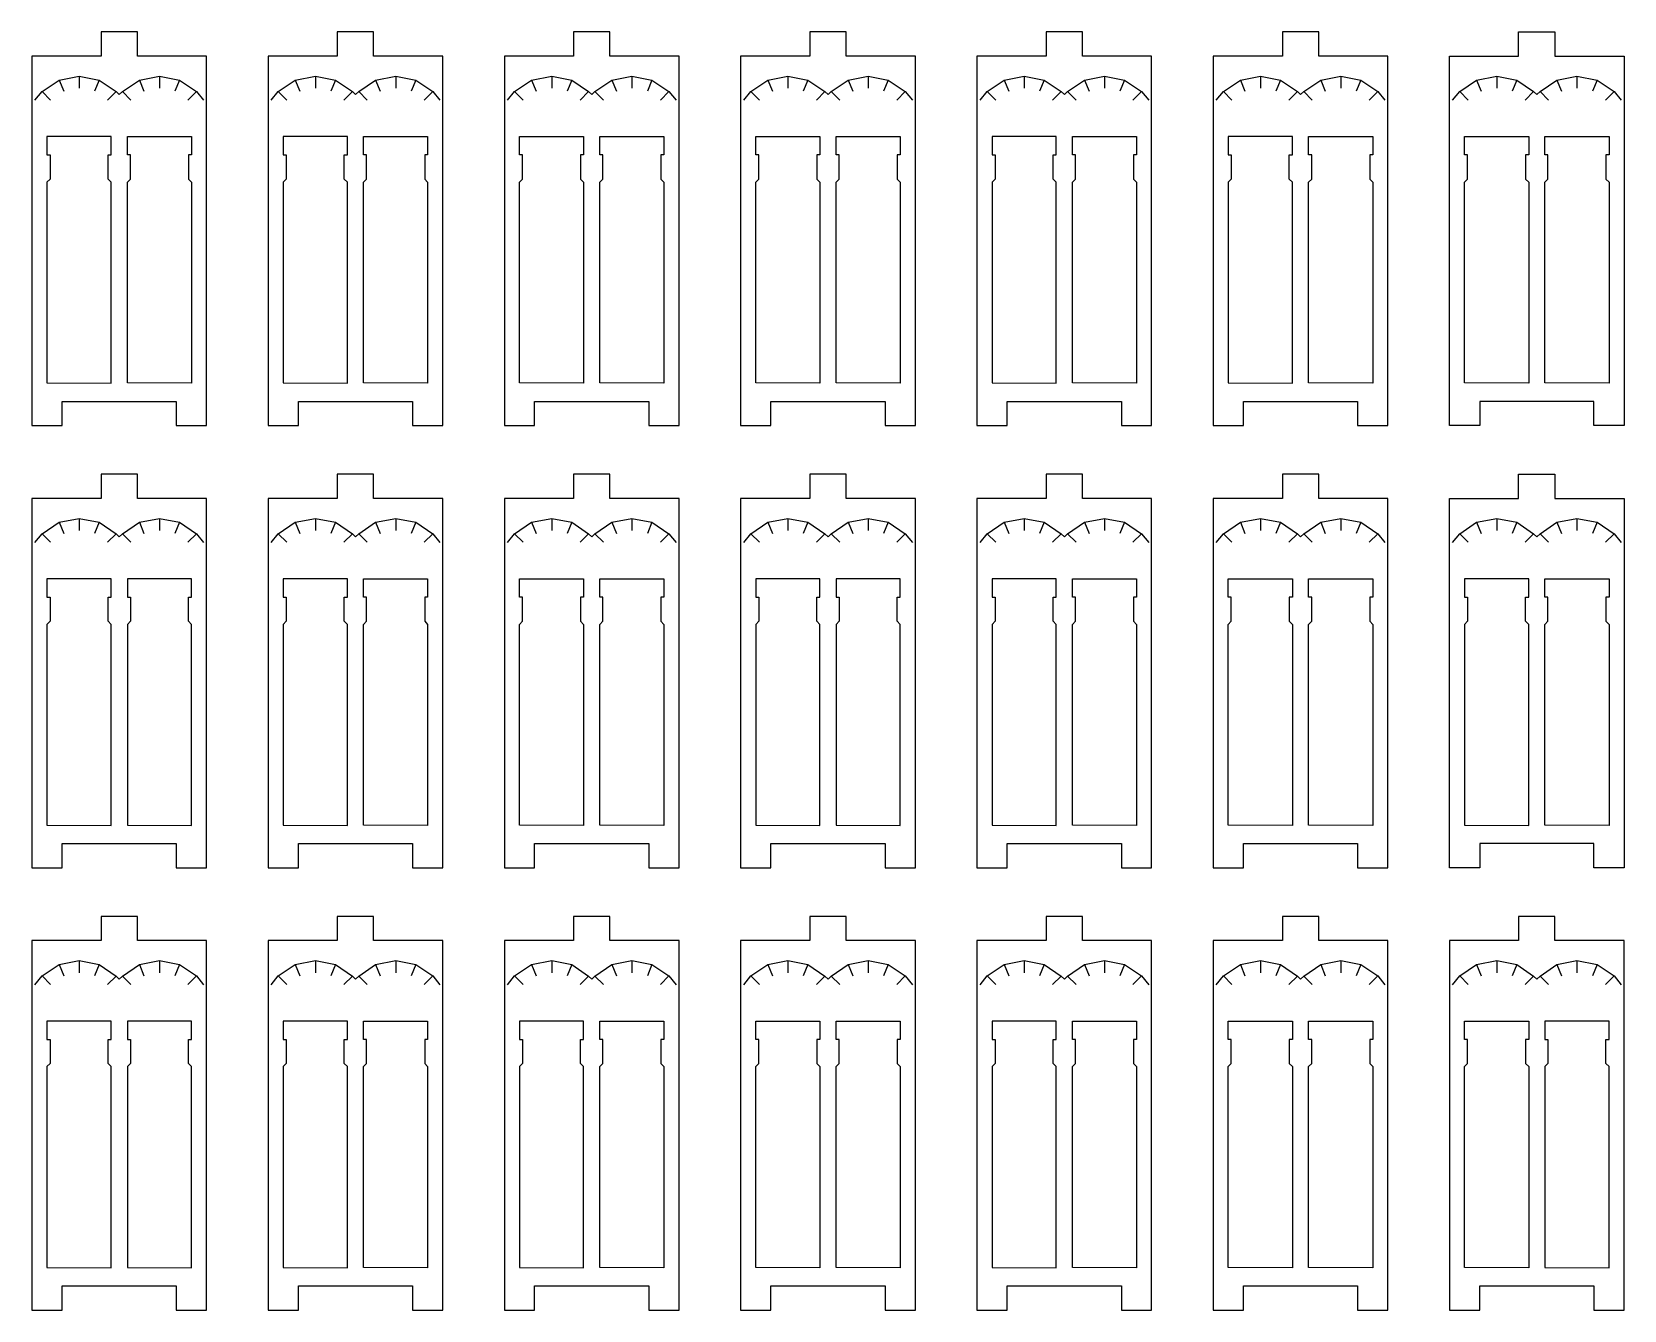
# Model space of a CAD drawing. Header units: millimetres. Extents: x 0 to 786, y -59 to 1053.
# Drawn here: x 186.2 to 394.8, y 0 to 167.5 of the extents above; entities that cross this region are included whole.
import ezdxf

# ---------------------------------------------------------------- set-up
doc = ezdxf.new("R2010")
doc.units = ezdxf.units.MM
for name, color, linetype in [('Part1 engrave', 173, 'Continuous'), ('Part1 Inside Cut', 92, 'Continuous'), ('Part1 Outside cut', 1, 'Continuous')]:
    doc.layers.add(name, color=color, linetype=linetype)

msp = doc.modelspace()

# ---------------------------------------------------------------- linework, layer by layer
at = {"layer": 'Part1 engrave'}
for p, q in [((192.4, 161.69), (192.4, 160.1)), ((195.03, 161.16), (194.42, 159.7)), ((202.92, 161.69), (202.92, 160.1)), ((205.55, 161.16), (204.94, 159.7)), ((223.36, 161.69), (223.36, 160.1)), ((225.99, 161.16), (225.38, 159.7)), ((233.88, 161.69), (233.88, 160.1)), ((236.51, 161.16), (235.9, 159.7)), ((254.32, 161.69), (254.32, 160.1)), ((256.94, 161.16), (256.34, 159.7)), ((264.84, 161.69), (264.84, 160.1)), ((267.46, 161.16), (266.86, 159.7)), ((285.27, 161.69), (285.27, 160.1)), ((287.9, 161.16), (287.29, 159.7)), ((295.79, 161.69), (295.79, 160.1)), ((298.42, 161.16), (297.81, 159.7)), ((316.23, 161.69), (316.23, 160.1)), ((318.86, 161.16), (318.25, 159.7)), ((326.75, 161.69), (326.75, 160.1)), ((329.38, 161.16), (328.77, 159.7)), ((347.18, 161.69), (347.18, 160.1)), ((349.81, 161.16), (349.21, 159.7)), ((357.7, 161.69), (357.7, 160.1)), ((360.33, 161.16), (359.73, 159.7)), ((378.14, 161.69), (378.14, 160.1)), ((380.77, 161.16), (380.16, 159.7)), ((388.66, 161.69), (388.66, 160.1)), ((391.29, 161.16), (390.68, 159.7)), ((187.55, 159.68), (188.67, 158.55)), ((207.78, 159.68), (206.66, 158.55)), ((218.5, 159.68), (219.63, 158.55)), ((238.74, 159.68), (237.61, 158.55)), ((249.46, 159.68), (250.58, 158.55)), ((269.69, 159.68), (268.57, 158.55)), ((280.42, 159.68), (281.54, 158.55)), ((300.65, 159.68), (299.53, 158.55)), ((311.37, 159.68), (312.5, 158.55)), ((331.6, 159.68), (330.48, 158.55)), ((342.33, 159.68), (343.45, 158.55)), ((362.56, 159.68), (361.44, 158.55)), ((373.29, 159.68), (374.41, 158.55)), ((393.52, 159.68), (392.39, 158.55)), ((192.4, 103.74), (192.4, 102.16)), ((195.03, 103.22), (194.42, 101.75)), ((202.92, 103.74), (202.92, 102.16)), ((205.55, 103.22), (204.94, 101.75)), ((223.36, 103.74), (223.36, 102.16)), ((225.99, 103.22), (225.38, 101.75)), ((233.88, 103.74), (233.88, 102.16)), ((236.51, 103.22), (235.9, 101.75)), ((254.32, 103.74), (254.32, 102.16)), ((256.94, 103.22), (256.34, 101.75)), ((264.84, 103.74), (264.84, 102.16)), ((267.46, 103.22), (266.86, 101.75)), ((285.27, 103.74), (285.27, 102.16)), ((287.9, 103.22), (287.29, 101.75)), ((295.79, 103.74), (295.79, 102.16)), ((298.42, 103.22), (297.81, 101.75)), ((316.23, 103.74), (316.23, 102.16)), ((318.86, 103.22), (318.25, 101.75)), ((326.75, 103.74), (326.75, 102.16)), ((329.38, 103.22), (328.77, 101.75)), ((347.18, 103.74), (347.18, 102.16)), ((349.81, 103.22), (349.21, 101.75)), ((357.7, 103.74), (357.7, 102.16)), ((360.33, 103.22), (359.73, 101.75)), ((378.14, 103.74), (378.14, 102.16)), ((380.77, 103.22), (380.16, 101.75)), ((388.66, 103.74), (388.66, 102.16)), ((391.29, 103.22), (390.68, 101.75)), ((187.55, 101.73), (188.67, 100.61)), ((207.78, 101.73), (206.66, 100.61)), ((218.5, 101.73), (219.63, 100.61)), ((238.74, 101.73), (237.61, 100.61)), ((249.46, 101.73), (250.58, 100.61)), ((269.69, 101.73), (268.57, 100.61)), ((280.42, 101.73), (281.54, 100.61)), ((300.65, 101.73), (299.53, 100.61)), ((311.37, 101.73), (312.5, 100.61)), ((331.6, 101.73), (330.48, 100.61)), ((342.33, 101.73), (343.45, 100.61)), ((362.56, 101.73), (361.44, 100.61)), ((373.29, 101.73), (374.41, 100.61)), ((393.52, 101.73), (392.39, 100.61)), ((192.4, 45.8), (192.4, 44.21)), ((195.03, 45.28), (194.42, 43.81)), ((202.92, 45.8), (202.92, 44.21)), ((205.55, 45.28), (204.94, 43.81)), ((223.36, 45.8), (223.36, 44.21)), ((225.99, 45.28), (225.38, 43.81)), ((233.88, 45.8), (233.88, 44.21)), ((236.51, 45.28), (235.9, 43.81)), ((254.32, 45.8), (254.32, 44.21)), ((256.94, 45.28), (256.34, 43.81)), ((264.84, 45.8), (264.84, 44.21)), ((267.46, 45.28), (266.86, 43.81)), ((285.27, 45.8), (285.27, 44.21)), ((287.9, 45.28), (287.29, 43.81)), ((295.79, 45.8), (295.79, 44.21)), ((298.42, 45.28), (297.81, 43.81)), ((316.23, 45.8), (316.23, 44.21)), ((318.86, 45.28), (318.25, 43.81)), ((326.75, 45.8), (326.75, 44.21)), ((329.38, 45.28), (328.77, 43.81)), ((347.18, 45.8), (347.18, 44.21)), ((349.81, 45.28), (349.21, 43.81)), ((357.7, 45.8), (357.7, 44.21)), ((360.33, 45.28), (359.73, 43.81)), ((378.14, 45.8), (378.14, 44.21)), ((380.77, 45.28), (380.16, 43.81)), ((388.66, 45.8), (388.66, 44.21)), ((391.29, 45.28), (390.68, 43.81)), ((187.55, 43.79), (188.67, 42.67)), ((207.78, 43.79), (206.66, 42.67)), ((218.5, 43.79), (219.63, 42.67)), ((238.74, 43.79), (237.61, 42.67)), ((249.46, 43.79), (250.58, 42.67)), ((269.69, 43.79), (268.57, 42.67)), ((280.42, 43.79), (281.54, 42.67)), ((300.65, 43.79), (299.53, 42.67)), ((311.37, 43.79), (312.5, 42.67)), ((331.6, 43.79), (330.48, 42.67)), ((342.33, 43.79), (343.45, 42.67)), ((362.56, 43.79), (361.44, 42.67)), ((373.29, 43.79), (374.41, 42.67)), ((393.52, 43.79), (392.39, 42.67))]:
    msp.add_line(p, q, dxfattribs=at)
for points in [[(186.61, 158.51, 0), (187.55, 159.68, 0), (189.78, 161.16, 0), (192.4, 161.69, 0), (195.03, 161.16, 0), (197.24, 159.66, 0)], [(189.78, 161.16, 0), (190.38, 159.7, 0)], [(198.08, 159.66, 0), (200.3, 161.16, 0), (202.92, 161.69, 0), (205.55, 161.16, 0), (207.78, 159.68, 0), (208.71, 158.51, 0)], [(200.3, 161.16, 0), (200.9, 159.7, 0)], [(217.57, 158.51, 0), (218.5, 159.68, 0), (220.73, 161.16, 0), (223.36, 161.69, 0), (225.99, 161.16, 0), (228.2, 159.66, 0)], [(220.73, 161.16, 0), (221.34, 159.7, 0)], [(229.04, 159.66, 0), (231.25, 161.16, 0), (233.88, 161.69, 0), (236.51, 161.16, 0), (238.74, 159.68, 0), (239.67, 158.51, 0)], [(231.25, 161.16, 0), (231.86, 159.7, 0)], [(248.53, 158.51, 0), (249.46, 159.68, 0), (251.69, 161.16, 0), (254.32, 161.69, 0), (256.94, 161.16, 0), (259.16, 159.66, 0)], [(251.69, 161.16, 0), (252.3, 159.7, 0)], [(259.99, 159.66, 0), (262.21, 161.16, 0), (264.84, 161.69, 0), (267.46, 161.16, 0), (269.69, 159.68, 0), (270.63, 158.51, 0)], [(262.21, 161.16, 0), (262.82, 159.7, 0)], [(279.48, 158.51, 0), (280.42, 159.68, 0), (282.64, 161.16, 0), (285.27, 161.69, 0), (287.9, 161.16, 0), (290.11, 159.66, 0)], [(282.64, 161.16, 0), (283.25, 159.7, 0)], [(290.95, 159.66, 0), (293.16, 161.16, 0), (295.79, 161.69, 0), (298.42, 161.16, 0), (300.65, 159.68, 0), (301.58, 158.51, 0)], [(293.16, 161.16, 0), (293.77, 159.7, 0)], [(310.44, 158.51, 0), (311.37, 159.68, 0), (313.6, 161.16, 0), (316.23, 161.69, 0), (318.86, 161.16, 0), (321.07, 159.66, 0)], [(313.6, 161.16, 0), (314.21, 159.7, 0)], [(321.91, 159.66, 0), (324.12, 161.16, 0), (326.75, 161.69, 0), (329.38, 161.16, 0), (331.6, 159.68, 0), (332.54, 158.51, 0)], [(324.12, 161.16, 0), (324.73, 159.7, 0)], [(341.39, 158.51, 0), (342.33, 159.68, 0), (344.56, 161.16, 0), (347.18, 161.69, 0), (349.81, 161.16, 0), (352.03, 159.66, 0)], [(344.56, 161.16, 0), (345.16, 159.7, 0)], [(352.86, 159.66, 0), (355.08, 161.16, 0), (357.7, 161.69, 0), (360.33, 161.16, 0), (362.56, 159.68, 0), (363.49, 158.51, 0)], [(355.08, 161.16, 0), (355.68, 159.7, 0)], [(372.35, 158.51, 0), (373.29, 159.68, 0), (375.51, 161.16, 0), (378.14, 161.69, 0), (380.77, 161.16, 0), (382.98, 159.66, 0)], [(375.51, 161.16, 0), (376.12, 159.7, 0)], [(383.82, 159.66, 0), (386.03, 161.16, 0), (388.66, 161.69, 0), (391.29, 161.16, 0), (393.52, 159.68, 0), (394.45, 158.51, 0)], [(386.03, 161.16, 0), (386.64, 159.7, 0)], [(199.19, 158.55, 0), (198.08, 159.66, 0), (197.66, 159.27, 0), (197.24, 159.66, 0), (196.14, 158.55, 0)], [(230.15, 158.55, 0), (229.04, 159.66, 0), (228.62, 159.27, 0), (228.2, 159.66, 0), (227.09, 158.55, 0)], [(261.1, 158.55, 0), (259.99, 159.66, 0), (259.58, 159.27, 0), (259.16, 159.66, 0), (258.05, 158.55, 0)], [(292.06, 158.55, 0), (290.95, 159.66, 0), (290.53, 159.27, 0), (290.11, 159.66, 0), (289.01, 158.55, 0)], [(323.02, 158.55, 0), (321.91, 159.66, 0), (321.49, 159.27, 0), (321.07, 159.66, 0), (319.96, 158.55, 0)], [(353.97, 158.55, 0), (352.86, 159.66, 0), (352.44, 159.27, 0), (352.03, 159.66, 0), (350.92, 158.55, 0)], [(384.93, 158.55, 0), (383.82, 159.66, 0), (383.4, 159.27, 0), (382.98, 159.66, 0), (381.87, 158.55, 0)], [(186.61, 100.57, 0), (187.55, 101.73, 0), (189.78, 103.22, 0), (192.4, 103.74, 0), (195.03, 103.22, 0), (197.24, 101.72, 0)], [(189.78, 103.22, 0), (190.38, 101.75, 0)], [(198.08, 101.72, 0), (200.3, 103.22, 0), (202.92, 103.74, 0), (205.55, 103.22, 0), (207.78, 101.73, 0), (208.71, 100.57, 0)], [(200.3, 103.22, 0), (200.9, 101.75, 0)], [(217.57, 100.57, 0), (218.5, 101.73, 0), (220.73, 103.22, 0), (223.36, 103.74, 0), (225.99, 103.22, 0), (228.2, 101.72, 0)], [(220.73, 103.22, 0), (221.34, 101.75, 0)], [(229.04, 101.72, 0), (231.25, 103.22, 0), (233.88, 103.74, 0), (236.51, 103.22, 0), (238.74, 101.73, 0), (239.67, 100.57, 0)], [(231.25, 103.22, 0), (231.86, 101.75, 0)], [(248.53, 100.57, 0), (249.46, 101.73, 0), (251.69, 103.22, 0), (254.32, 103.74, 0), (256.94, 103.22, 0), (259.16, 101.72, 0)], [(251.69, 103.22, 0), (252.3, 101.75, 0)], [(259.99, 101.72, 0), (262.21, 103.22, 0), (264.84, 103.74, 0), (267.46, 103.22, 0), (269.69, 101.73, 0), (270.63, 100.57, 0)], [(262.21, 103.22, 0), (262.82, 101.75, 0)], [(279.48, 100.57, 0), (280.42, 101.73, 0), (282.64, 103.22, 0), (285.27, 103.74, 0), (287.9, 103.22, 0), (290.11, 101.72, 0)], [(282.64, 103.22, 0), (283.25, 101.75, 0)], [(290.95, 101.72, 0), (293.16, 103.22, 0), (295.79, 103.74, 0), (298.42, 103.22, 0), (300.65, 101.73, 0), (301.58, 100.57, 0)], [(293.16, 103.22, 0), (293.77, 101.75, 0)], [(310.44, 100.57, 0), (311.37, 101.73, 0), (313.6, 103.22, 0), (316.23, 103.74, 0), (318.86, 103.22, 0), (321.07, 101.72, 0)], [(313.6, 103.22, 0), (314.21, 101.75, 0)], [(321.91, 101.72, 0), (324.12, 103.22, 0), (326.75, 103.74, 0), (329.38, 103.22, 0), (331.6, 101.73, 0), (332.54, 100.57, 0)], [(324.12, 103.22, 0), (324.73, 101.75, 0)], [(341.39, 100.57, 0), (342.33, 101.73, 0), (344.56, 103.22, 0), (347.18, 103.74, 0), (349.81, 103.22, 0), (352.03, 101.72, 0)], [(344.56, 103.22, 0), (345.16, 101.75, 0)], [(352.86, 101.72, 0), (355.08, 103.22, 0), (357.7, 103.74, 0), (360.33, 103.22, 0), (362.56, 101.73, 0), (363.49, 100.57, 0)], [(355.08, 103.22, 0), (355.68, 101.75, 0)], [(372.35, 100.57, 0), (373.29, 101.73, 0), (375.51, 103.22, 0), (378.14, 103.74, 0), (380.77, 103.22, 0), (382.98, 101.72, 0)], [(375.51, 103.22, 0), (376.12, 101.75, 0)], [(383.82, 101.72, 0), (386.03, 103.22, 0), (388.66, 103.74, 0), (391.29, 103.22, 0), (393.52, 101.73, 0), (394.45, 100.57, 0)], [(386.03, 103.22, 0), (386.64, 101.75, 0)], [(199.19, 100.61, 0), (198.08, 101.72, 0), (197.66, 101.33, 0), (197.24, 101.72, 0), (196.14, 100.61, 0)], [(230.15, 100.61, 0), (229.04, 101.72, 0), (228.62, 101.33, 0), (228.2, 101.72, 0), (227.09, 100.61, 0)], [(261.1, 100.61, 0), (259.99, 101.72, 0), (259.58, 101.33, 0), (259.16, 101.72, 0), (258.05, 100.61, 0)], [(292.06, 100.61, 0), (290.95, 101.72, 0), (290.53, 101.33, 0), (290.11, 101.72, 0), (289.01, 100.61, 0)], [(323.02, 100.61, 0), (321.91, 101.72, 0), (321.49, 101.33, 0), (321.07, 101.72, 0), (319.96, 100.61, 0)], [(353.97, 100.61, 0), (352.86, 101.72, 0), (352.44, 101.33, 0), (352.03, 101.72, 0), (350.92, 100.61, 0)], [(384.93, 100.61, 0), (383.82, 101.72, 0), (383.4, 101.33, 0), (382.98, 101.72, 0), (381.87, 100.61, 0)], [(186.61, 42.62, 0), (187.55, 43.79, 0), (189.78, 45.28, 0), (192.4, 45.8, 0), (195.03, 45.28, 0), (197.24, 43.77, 0)], [(189.78, 45.28, 0), (190.38, 43.81, 0)], [(198.08, 43.77, 0), (200.3, 45.28, 0), (202.92, 45.8, 0), (205.55, 45.28, 0), (207.78, 43.79, 0), (208.71, 42.62, 0)], [(200.3, 45.28, 0), (200.9, 43.81, 0)], [(217.57, 42.62, 0), (218.5, 43.79, 0), (220.73, 45.28, 0), (223.36, 45.8, 0), (225.99, 45.28, 0), (228.2, 43.77, 0)], [(220.73, 45.28, 0), (221.34, 43.81, 0)], [(229.04, 43.77, 0), (231.25, 45.28, 0), (233.88, 45.8, 0), (236.51, 45.28, 0), (238.74, 43.79, 0), (239.67, 42.62, 0)], [(231.25, 45.28, 0), (231.86, 43.81, 0)], [(248.53, 42.62, 0), (249.46, 43.79, 0), (251.69, 45.28, 0), (254.32, 45.8, 0), (256.94, 45.28, 0), (259.16, 43.77, 0)], [(251.69, 45.28, 0), (252.3, 43.81, 0)], [(259.99, 43.77, 0), (262.21, 45.28, 0), (264.84, 45.8, 0), (267.46, 45.28, 0), (269.69, 43.79, 0), (270.63, 42.62, 0)], [(262.21, 45.28, 0), (262.82, 43.81, 0)], [(279.48, 42.62, 0), (280.42, 43.79, 0), (282.64, 45.28, 0), (285.27, 45.8, 0), (287.9, 45.28, 0), (290.11, 43.77, 0)], [(282.64, 45.28, 0), (283.25, 43.81, 0)], [(290.95, 43.77, 0), (293.16, 45.28, 0), (295.79, 45.8, 0), (298.42, 45.28, 0), (300.65, 43.79, 0), (301.58, 42.62, 0)], [(293.16, 45.28, 0), (293.77, 43.81, 0)], [(310.44, 42.62, 0), (311.37, 43.79, 0), (313.6, 45.28, 0), (316.23, 45.8, 0), (318.86, 45.28, 0), (321.07, 43.77, 0)], [(313.6, 45.28, 0), (314.21, 43.81, 0)], [(321.91, 43.77, 0), (324.12, 45.28, 0), (326.75, 45.8, 0), (329.38, 45.28, 0), (331.6, 43.79, 0), (332.54, 42.62, 0)], [(324.12, 45.28, 0), (324.73, 43.81, 0)], [(341.39, 42.62, 0), (342.33, 43.79, 0), (344.56, 45.28, 0), (347.18, 45.8, 0), (349.81, 45.28, 0), (352.03, 43.77, 0)], [(344.56, 45.28, 0), (345.16, 43.81, 0)], [(352.86, 43.77, 0), (355.08, 45.28, 0), (357.7, 45.8, 0), (360.33, 45.28, 0), (362.56, 43.79, 0), (363.49, 42.62, 0)], [(355.08, 45.28, 0), (355.68, 43.81, 0)], [(372.35, 42.62, 0), (373.29, 43.79, 0), (375.51, 45.28, 0), (378.14, 45.8, 0), (380.77, 45.28, 0), (382.98, 43.77, 0)], [(375.51, 45.28, 0), (376.12, 43.81, 0)], [(383.82, 43.77, 0), (386.03, 45.28, 0), (388.66, 45.8, 0), (391.29, 45.28, 0), (393.52, 43.79, 0), (394.45, 42.62, 0)], [(386.03, 45.28, 0), (386.64, 43.81, 0)], [(199.19, 42.67, 0), (198.08, 43.77, 0), (197.66, 43.38, 0), (197.24, 43.77, 0), (196.14, 42.67, 0)], [(230.15, 42.67, 0), (229.04, 43.77, 0), (228.62, 43.38, 0), (228.2, 43.77, 0), (227.09, 42.67, 0)], [(261.1, 42.67, 0), (259.99, 43.77, 0), (259.58, 43.38, 0), (259.16, 43.77, 0), (258.05, 42.67, 0)], [(292.06, 42.67, 0), (290.95, 43.77, 0), (290.53, 43.38, 0), (290.11, 43.77, 0), (289.01, 42.67, 0)], [(323.02, 42.67, 0), (321.91, 43.77, 0), (321.49, 43.38, 0), (321.07, 43.77, 0), (319.96, 42.67, 0)], [(353.97, 42.67, 0), (352.86, 43.77, 0), (352.44, 43.38, 0), (352.03, 43.77, 0), (350.92, 42.67, 0)], [(384.93, 42.67, 0), (383.82, 43.77, 0), (383.4, 43.38, 0), (382.98, 43.77, 0), (381.87, 42.67, 0)]]:
    msp.add_polyline3d(points, dxfattribs=at)
at = {"layer": 'Part1 Inside Cut'}
for points in [[(188.19, 151.37, 0), (188.59, 151.37, 0), (188.59, 148.19, 0), (188.19, 147.8, 0), (188.19, 121.49, 0), (196.59, 121.44, 0), (196.59, 147.8, 0), (196.19, 148.19, 0), (196.19, 151.37, 0), (196.59, 151.37, 0), (196.59, 153.75, 0), (188.19, 153.75, 0)], [(207.12, 151.37, 0), (206.72, 151.37, 0), (206.72, 148.19, 0), (207.12, 147.8, 0), (207.12, 121.44, 0), (198.72, 121.49, 0), (198.72, 147.8, 0), (199.12, 148.19, 0), (199.12, 151.37, 0), (198.72, 151.37, 0), (198.72, 153.75, 0), (207.12, 153.75, 0)], [(219.15, 151.37, 0), (219.55, 151.37, 0), (219.55, 148.19, 0), (219.15, 147.8, 0), (219.15, 121.49, 0), (227.55, 121.44, 0), (227.55, 147.8, 0), (227.15, 148.19, 0), (227.15, 151.37, 0), (227.55, 151.37, 0), (227.55, 153.75, 0), (219.15, 153.75, 0)], [(238.07, 151.37, 0), (237.68, 151.37, 0), (237.68, 148.19, 0), (238.07, 147.8, 0), (238.07, 121.44, 0), (229.68, 121.49, 0), (229.68, 147.8, 0), (230.07, 148.19, 0), (230.07, 151.37, 0), (229.68, 151.37, 0), (229.68, 153.75, 0), (238.07, 153.75, 0)], [(250.11, 151.37, 0), (250.11, 153.75, 0), (258.5, 153.75, 0), (258.5, 151.37, 0), (258.1, 151.37, 0), (258.1, 148.19, 0), (258.5, 147.8, 0), (258.5, 121.44, 0), (250.11, 121.49, 0), (250.11, 147.8, 0), (250.5, 148.19, 0), (250.5, 151.37, 0)], [(269.03, 151.37, 0), (268.63, 151.37, 0), (268.63, 148.19, 0), (269.03, 147.8, 0), (269.03, 121.44, 0), (260.63, 121.49, 0), (260.63, 147.8, 0), (261.03, 148.19, 0), (261.03, 151.37, 0), (260.63, 151.37, 0), (260.63, 153.75, 0), (269.03, 153.75, 0)], [(281.06, 151.37, 0), (281.06, 153.75, 0), (289.46, 153.75, 0), (289.46, 151.37, 0), (289.06, 151.37, 0), (289.06, 148.19, 0), (289.46, 147.8, 0), (289.46, 121.44, 0), (281.06, 121.49, 0), (281.06, 147.8, 0), (281.46, 148.19, 0), (281.46, 151.37, 0)], [(299.99, 151.37, 0), (299.59, 151.37, 0), (299.59, 148.19, 0), (299.99, 147.8, 0), (299.99, 121.44, 0), (291.59, 121.49, 0), (291.59, 147.8, 0), (291.99, 148.19, 0), (291.99, 151.37, 0), (291.59, 151.37, 0), (291.59, 153.75, 0), (299.99, 153.75, 0)], [(312.02, 151.37, 0), (312.41, 151.37, 0), (312.41, 148.19, 0), (312.02, 147.8, 0), (312.02, 121.49, 0), (320.41, 121.44, 0), (320.41, 147.8, 0), (320.02, 148.19, 0), (320.02, 151.37, 0), (320.41, 151.37, 0), (320.41, 153.75, 0), (312.02, 153.75, 0)], [(330.94, 151.37, 0), (330.55, 151.37, 0), (330.55, 148.19, 0), (330.94, 147.8, 0), (330.94, 121.44, 0), (322.55, 121.49, 0), (322.55, 147.8, 0), (322.94, 148.19, 0), (322.94, 151.37, 0), (322.55, 151.37, 0), (322.55, 153.75, 0), (330.94, 153.75, 0)], [(342.97, 151.37, 0), (343.37, 151.37, 0), (343.37, 148.19, 0), (342.97, 147.8, 0), (342.97, 121.49, 0), (351.37, 121.44, 0), (351.37, 147.8, 0), (350.97, 148.19, 0), (350.97, 151.37, 0), (351.37, 151.37, 0), (351.37, 153.75, 0), (342.97, 153.75, 0)], [(361.9, 151.37, 0), (361.5, 151.37, 0), (361.5, 148.19, 0), (361.9, 147.8, 0), (361.9, 121.44, 0), (353.5, 121.49, 0), (353.5, 147.8, 0), (353.9, 148.19, 0), (353.9, 151.37, 0), (353.5, 151.37, 0), (353.5, 153.75, 0), (361.9, 153.75, 0)], [(373.93, 151.37, 0), (373.93, 153.75, 0), (382.33, 153.75, 0), (382.33, 151.37, 0), (381.93, 151.37, 0), (381.93, 148.19, 0), (382.33, 147.8, 0), (382.33, 121.44, 0), (373.93, 121.49, 0), (373.93, 147.8, 0), (374.33, 148.19, 0), (374.33, 151.37, 0)], [(392.86, 151.37, 0), (392.46, 151.37, 0), (392.46, 148.19, 0), (392.86, 147.8, 0), (392.86, 121.44, 0), (384.46, 121.49, 0), (384.46, 147.8, 0), (384.86, 148.19, 0), (384.86, 151.37, 0), (384.46, 151.37, 0), (384.46, 153.75, 0), (392.86, 153.75, 0)], [(188.19, 93.42, 0), (188.59, 93.42, 0), (188.59, 90.25, 0), (188.19, 89.85, 0), (188.19, 63.54, 0), (196.59, 63.5, 0), (196.59, 89.85, 0), (196.19, 90.25, 0), (196.19, 93.42, 0), (196.59, 93.42, 0), (196.59, 95.81, 0), (188.19, 95.81, 0)], [(207.12, 93.42, 0), (207.12, 95.81, 0), (198.72, 95.81, 0), (198.72, 93.42, 0), (199.12, 93.42, 0), (199.12, 90.25, 0), (198.72, 89.85, 0), (198.72, 63.54, 0), (207.12, 63.5, 0), (207.12, 89.85, 0), (206.72, 90.25, 0), (206.72, 93.42, 0)], [(219.15, 93.42, 0), (219.55, 93.42, 0), (219.55, 90.25, 0), (219.15, 89.85, 0), (219.15, 63.54, 0), (227.55, 63.5, 0), (227.55, 89.85, 0), (227.15, 90.25, 0), (227.15, 93.42, 0), (227.55, 93.42, 0), (227.55, 95.81, 0), (219.15, 95.81, 0)], [(238.07, 93.42, 0), (237.68, 93.42, 0), (237.68, 90.25, 0), (238.07, 89.85, 0), (238.07, 63.5, 0), (229.68, 63.54, 0), (229.68, 89.85, 0), (230.07, 90.25, 0), (230.07, 93.42, 0), (229.68, 93.42, 0), (229.68, 95.81, 0), (238.07, 95.81, 0)], [(250.11, 93.42, 0), (250.11, 95.81, 0), (258.5, 95.81, 0), (258.5, 93.42, 0), (258.1, 93.42, 0), (258.1, 90.25, 0), (258.5, 89.85, 0), (258.5, 63.5, 0), (250.11, 63.54, 0), (250.11, 89.85, 0), (250.5, 90.25, 0), (250.5, 93.42, 0)], [(269.03, 93.42, 0), (268.63, 93.42, 0), (268.63, 90.25, 0), (269.03, 89.85, 0), (269.03, 63.5, 0), (260.63, 63.54, 0), (260.63, 89.85, 0), (261.03, 90.25, 0), (261.03, 93.42, 0), (260.63, 93.42, 0), (260.63, 95.81, 0), (269.03, 95.81, 0)], [(281.06, 93.42, 0), (281.46, 93.42, 0), (281.46, 90.25, 0), (281.06, 89.85, 0), (281.06, 63.54, 0), (289.46, 63.5, 0), (289.46, 89.85, 0), (289.06, 90.25, 0), (289.06, 93.42, 0), (289.46, 93.42, 0), (289.46, 95.81, 0), (281.06, 95.81, 0)], [(299.99, 93.42, 0), (299.99, 95.81, 0), (291.59, 95.81, 0), (291.59, 93.42, 0), (291.99, 93.42, 0), (291.99, 90.25, 0), (291.59, 89.85, 0), (291.59, 63.54, 0), (299.99, 63.5, 0), (299.99, 89.85, 0), (299.59, 90.25, 0), (299.59, 93.42, 0)], [(312.02, 93.42, 0), (312.41, 93.42, 0), (312.41, 90.25, 0), (312.02, 89.85, 0), (312.02, 63.54, 0), (320.41, 63.5, 0), (320.41, 89.85, 0), (320.02, 90.25, 0), (320.02, 93.42, 0), (320.41, 93.42, 0), (320.41, 95.81, 0), (312.02, 95.81, 0)], [(330.94, 93.42, 0), (330.55, 93.42, 0), (330.55, 90.25, 0), (330.94, 89.85, 0), (330.94, 63.5, 0), (322.55, 63.54, 0), (322.55, 89.85, 0), (322.94, 90.25, 0), (322.94, 93.42, 0), (322.55, 93.42, 0), (322.55, 95.81, 0), (330.94, 95.81, 0)], [(342.97, 93.42, 0), (342.97, 95.81, 0), (351.37, 95.81, 0), (351.37, 93.42, 0), (350.97, 93.42, 0), (350.97, 90.25, 0), (351.37, 89.85, 0), (351.37, 63.5, 0), (342.97, 63.54, 0), (342.97, 89.85, 0), (343.37, 90.25, 0), (343.37, 93.42, 0)], [(361.9, 93.42, 0), (361.5, 93.42, 0), (361.5, 90.25, 0), (361.9, 89.85, 0), (361.9, 63.5, 0), (353.5, 63.54, 0), (353.5, 89.85, 0), (353.9, 90.25, 0), (353.9, 93.42, 0), (353.5, 93.42, 0), (353.5, 95.81, 0), (361.9, 95.81, 0)], [(373.93, 93.42, 0), (374.33, 93.42, 0), (374.33, 90.25, 0), (373.93, 89.85, 0), (373.93, 63.54, 0), (382.33, 63.5, 0), (382.33, 89.85, 0), (381.93, 90.25, 0), (381.93, 93.42, 0), (382.33, 93.42, 0), (382.33, 95.81, 0), (373.93, 95.81, 0)], [(392.86, 93.42, 0), (392.46, 93.42, 0), (392.46, 90.25, 0), (392.86, 89.85, 0), (392.86, 63.5, 0), (384.46, 63.54, 0), (384.46, 89.85, 0), (384.86, 90.25, 0), (384.86, 93.42, 0), (384.46, 93.42, 0), (384.46, 95.81, 0), (392.86, 95.81, 0)], [(188.19, 35.48, 0), (188.59, 35.48, 0), (188.59, 32.31, 0), (188.19, 31.91, 0), (188.19, 5.6, 0), (196.59, 5.56, 0), (196.59, 31.91, 0), (196.19, 32.31, 0), (196.19, 35.48, 0), (196.59, 35.48, 0), (196.59, 37.86, 0), (188.19, 37.86, 0)], [(207.12, 35.48, 0), (207.12, 37.86, 0), (198.72, 37.86, 0), (198.72, 35.48, 0), (199.12, 35.48, 0), (199.12, 32.31, 0), (198.72, 31.91, 0), (198.72, 5.6, 0), (207.12, 5.56, 0), (207.12, 31.91, 0), (206.72, 32.31, 0), (206.72, 35.48, 0)], [(219.15, 35.48, 0), (219.55, 35.48, 0), (219.55, 32.31, 0), (219.15, 31.91, 0), (219.15, 5.6, 0), (227.55, 5.56, 0), (227.55, 31.91, 0), (227.15, 32.31, 0), (227.15, 35.48, 0), (227.55, 35.48, 0), (227.55, 37.86, 0), (219.15, 37.86, 0)], [(238.07, 35.48, 0), (237.68, 35.48, 0), (237.68, 32.31, 0), (238.07, 31.91, 0), (238.07, 5.56, 0), (229.68, 5.6, 0), (229.68, 31.91, 0), (230.07, 32.31, 0), (230.07, 35.48, 0), (229.68, 35.48, 0), (229.68, 37.86, 0), (238.07, 37.86, 0)], [(250.11, 35.48, 0), (250.5, 35.48, 0), (250.5, 32.31, 0), (250.11, 31.91, 0), (250.11, 5.6, 0), (258.5, 5.56, 0), (258.5, 31.91, 0), (258.1, 32.31, 0), (258.1, 35.48, 0), (258.5, 35.48, 0), (258.5, 37.86, 0), (250.11, 37.86, 0)], [(269.03, 35.48, 0), (268.63, 35.48, 0), (268.63, 32.31, 0), (269.03, 31.91, 0), (269.03, 5.56, 0), (260.63, 5.6, 0), (260.63, 31.91, 0), (261.03, 32.31, 0), (261.03, 35.48, 0), (260.63, 35.48, 0), (260.63, 37.86, 0), (269.03, 37.86, 0)], [(281.06, 35.48, 0), (281.06, 37.86, 0), (289.46, 37.86, 0), (289.46, 35.48, 0), (289.06, 35.48, 0), (289.06, 32.31, 0), (289.46, 31.91, 0), (289.46, 5.56, 0), (281.06, 5.6, 0), (281.06, 31.91, 0), (281.46, 32.31, 0), (281.46, 35.48, 0)], [(299.99, 35.48, 0), (299.59, 35.48, 0), (299.59, 32.31, 0), (299.99, 31.91, 0), (299.99, 5.56, 0), (291.59, 5.6, 0), (291.59, 31.91, 0), (291.99, 32.31, 0), (291.99, 35.48, 0), (291.59, 35.48, 0), (291.59, 37.86, 0), (299.99, 37.86, 0)], [(312.02, 35.48, 0), (312.41, 35.48, 0), (312.41, 32.31, 0), (312.02, 31.91, 0), (312.02, 5.6, 0), (320.41, 5.56, 0), (320.41, 31.91, 0), (320.02, 32.31, 0), (320.02, 35.48, 0), (320.41, 35.48, 0), (320.41, 37.86, 0), (312.02, 37.86, 0)], [(330.94, 35.48, 0), (330.55, 35.48, 0), (330.55, 32.31, 0), (330.94, 31.91, 0), (330.94, 5.56, 0), (322.55, 5.6, 0), (322.55, 31.91, 0), (322.94, 32.31, 0), (322.94, 35.48, 0), (322.55, 35.48, 0), (322.55, 37.86, 0), (330.94, 37.86, 0)], [(342.97, 35.48, 0), (342.97, 37.86, 0), (351.37, 37.86, 0), (351.37, 35.48, 0), (350.97, 35.48, 0), (350.97, 32.31, 0), (351.37, 31.91, 0), (351.37, 5.56, 0), (342.97, 5.6, 0), (342.97, 31.91, 0), (343.37, 32.31, 0), (343.37, 35.48, 0)], [(361.9, 35.48, 0), (361.5, 35.48, 0), (361.5, 32.31, 0), (361.9, 31.91, 0), (361.9, 5.56, 0), (353.5, 5.6, 0), (353.5, 31.91, 0), (353.9, 32.31, 0), (353.9, 35.48, 0), (353.5, 35.48, 0), (353.5, 37.86, 0), (361.9, 37.86, 0)], [(373.93, 35.48, 0), (373.93, 37.86, 0), (382.33, 37.86, 0), (382.33, 35.48, 0), (381.93, 35.48, 0), (381.93, 32.31, 0), (382.33, 31.91, 0), (382.33, 5.56, 0), (373.93, 5.6, 0), (373.93, 31.91, 0), (374.33, 32.31, 0), (374.33, 35.48, 0)], [(392.86, 35.48, 0), (392.86, 37.86, 0), (384.46, 37.86, 0), (384.46, 35.48, 0), (384.86, 35.48, 0), (384.86, 32.31, 0), (384.46, 31.91, 0), (384.46, 5.6, 0), (392.86, 5.56, 0), (392.86, 31.91, 0), (392.46, 32.31, 0), (392.46, 35.48, 0)]]:
    msp.add_polyline3d(points, close=True, dxfattribs=at)
at = {"layer": 'Part1 Outside cut'}
for points in [[(190.18, 115.89, 0), (190.18, 119.06, 0), (205.13, 119.06, 0), (205.13, 115.89, 0), (209.1, 115.89, 0), (209.1, 164.31, 0), (200.04, 164.31, 0), (200.04, 167.48, 0), (195.27, 167.48, 0), (195.27, 164.31, 0), (186.21, 164.31, 0), (186.21, 115.89, 0)], [(221.13, 115.89, 0), (221.13, 119.06, 0), (236.09, 119.06, 0), (236.09, 115.89, 0), (240.06, 115.89, 0), (240.06, 164.31, 0), (230.99, 164.31, 0), (230.99, 167.48, 0), (226.23, 167.48, 0), (226.23, 164.31, 0), (217.16, 164.31, 0), (217.16, 115.89, 0)], [(267.05, 115.89, 0), (271.01, 115.89, 0), (271.01, 164.31, 0), (261.95, 164.31, 0), (261.95, 167.48, 0), (257.19, 167.48, 0), (257.19, 164.31, 0), (248.12, 164.31, 0), (248.12, 115.89, 0), (252.09, 115.89, 0), (252.09, 119.06, 0), (267.05, 119.06, 0)], [(283.05, 115.89, 0), (283.05, 119.06, 0), (298, 119.06, 0), (298, 115.89, 0), (301.97, 115.89, 0), (301.97, 164.31, 0), (292.91, 164.31, 0), (292.91, 167.48, 0), (288.14, 167.48, 0), (288.14, 164.31, 0), (279.08, 164.31, 0), (279.08, 115.89, 0)], [(314, 115.89, 0), (314, 119.06, 0), (328.96, 119.06, 0), (328.96, 115.89, 0), (332.93, 115.89, 0), (332.93, 164.31, 0), (323.86, 164.31, 0), (323.86, 167.48, 0), (319.1, 167.48, 0), (319.1, 164.31, 0), (310.03, 164.31, 0), (310.03, 115.89, 0)], [(344.96, 115.89, 0), (344.96, 119.06, 0), (359.91, 119.06, 0), (359.91, 115.89, 0), (363.88, 115.89, 0), (363.88, 164.31, 0), (354.82, 164.31, 0), (354.82, 167.48, 0), (350.06, 167.48, 0), (350.06, 164.31, 0), (340.99, 164.31, 0), (340.99, 115.89, 0)], [(390.87, 115.89, 0), (390.87, 119.06, 0), (375.91, 119.06, 0), (375.91, 115.89, 0), (371.95, 115.89, 0), (371.95, 164.31, 0), (381.01, 164.31, 0), (381.01, 167.48, 0), (385.77, 167.48, 0), (385.77, 164.31, 0), (394.84, 164.31, 0), (394.84, 115.89, 0)], [(190.18, 57.94, 0), (190.18, 61.12, 0), (205.13, 61.12, 0), (205.13, 57.94, 0), (209.1, 57.94, 0), (209.1, 106.36, 0), (200.04, 106.36, 0), (200.04, 109.54, 0), (195.27, 109.54, 0), (195.27, 106.36, 0), (186.21, 106.36, 0), (186.21, 57.94, 0)], [(221.13, 57.94, 0), (221.13, 61.12, 0), (236.09, 61.12, 0), (236.09, 57.94, 0), (240.06, 57.94, 0), (240.06, 106.36, 0), (230.99, 106.36, 0), (230.99, 109.54, 0), (226.23, 109.54, 0), (226.23, 106.36, 0), (217.16, 106.36, 0), (217.16, 57.94, 0)], [(267.05, 57.94, 0), (271.01, 57.94, 0), (271.01, 106.36, 0), (261.95, 106.36, 0), (261.95, 109.54, 0), (257.19, 109.54, 0), (257.19, 106.36, 0), (248.12, 106.36, 0), (248.12, 57.94, 0), (252.09, 57.94, 0), (252.09, 61.12, 0), (267.05, 61.12, 0)], [(283.05, 57.94, 0), (283.05, 61.12, 0), (298, 61.12, 0), (298, 57.94, 0), (301.97, 57.94, 0), (301.97, 106.36, 0), (292.91, 106.36, 0), (292.91, 109.54, 0), (288.14, 109.54, 0), (288.14, 106.36, 0), (279.08, 106.36, 0), (279.08, 57.94, 0)], [(314, 57.94, 0), (314, 61.12, 0), (328.96, 61.12, 0), (328.96, 57.94, 0), (332.93, 57.94, 0), (332.93, 106.36, 0), (323.86, 106.36, 0), (323.86, 109.54, 0), (319.1, 109.54, 0), (319.1, 106.36, 0), (310.03, 106.36, 0), (310.03, 57.94, 0)], [(344.96, 57.94, 0), (344.96, 61.12, 0), (359.91, 61.12, 0), (359.91, 57.94, 0), (363.88, 57.94, 0), (363.88, 106.36, 0), (354.82, 106.36, 0), (354.82, 109.54, 0), (350.06, 109.54, 0), (350.06, 106.36, 0), (340.99, 106.36, 0), (340.99, 57.94, 0)], [(390.87, 57.94, 0), (390.87, 61.12, 0), (375.91, 61.12, 0), (375.91, 57.94, 0), (371.95, 57.94, 0), (371.95, 106.36, 0), (381.01, 106.36, 0), (381.01, 109.54, 0), (385.77, 109.54, 0), (385.77, 106.36, 0), (394.84, 106.36, 0), (394.84, 57.94, 0)], [(190.18, 0, 0), (190.18, 3.18, 0), (205.13, 3.18, 0), (205.13, 0, 0), (209.1, 0, 0), (209.1, 48.42, 0), (200.04, 48.42, 0), (200.04, 51.59, 0), (195.27, 51.59, 0), (195.27, 48.42, 0), (186.21, 48.42, 0), (186.21, 0, 0)], [(221.13, 0, 0), (221.13, 3.18, 0), (236.09, 3.18, 0), (236.09, 0, 0), (240.06, 0, 0), (240.06, 48.42, 0), (230.99, 48.42, 0), (230.99, 51.59, 0), (226.23, 51.59, 0), (226.23, 48.42, 0), (217.16, 48.42, 0), (217.16, 0, 0)], [(267.05, 0, 0), (271.01, 0, 0), (271.01, 48.42, 0), (261.95, 48.42, 0), (261.95, 51.59, 0), (257.19, 51.59, 0), (257.19, 48.42, 0), (248.12, 48.42, 0), (248.12, 0, 0), (252.09, 0, 0), (252.09, 3.18, 0), (267.05, 3.18, 0)], [(283.05, 0, 0), (283.05, 3.18, 0), (298, 3.18, 0), (298, 0, 0), (301.97, 0, 0), (301.97, 48.42, 0), (292.91, 48.42, 0), (292.91, 51.59, 0), (288.14, 51.59, 0), (288.14, 48.42, 0), (279.08, 48.42, 0), (279.08, 0, 0)], [(314, 0, 0), (314, 3.18, 0), (328.96, 3.18, 0), (328.96, 0, 0), (332.93, 0, 0), (332.93, 48.42, 0), (323.86, 48.42, 0), (323.86, 51.59, 0), (319.1, 51.59, 0), (319.1, 48.42, 0), (310.03, 48.42, 0), (310.03, 0, 0)], [(344.96, 0, 0), (344.96, 3.18, 0), (359.91, 3.18, 0), (359.91, 0, 0), (363.88, 0, 0), (363.88, 48.42, 0), (354.82, 48.42, 0), (354.82, 51.59, 0), (350.06, 51.59, 0), (350.06, 48.42, 0), (340.99, 48.42, 0), (340.99, 0, 0)], [(375.91, 0, 0), (375.91, 3.18, 0), (390.87, 3.18, 0), (390.87, 0, 0), (394.84, 0, 0), (394.84, 48.42, 0), (385.77, 48.42, 0), (385.77, 51.59, 0), (381.01, 51.59, 0), (381.01, 48.42, 0), (371.95, 48.42, 0), (371.95, 0, 0)]]:
    msp.add_polyline3d(points, close=True, dxfattribs=at)

doc.saveas('drawing.dxf')
